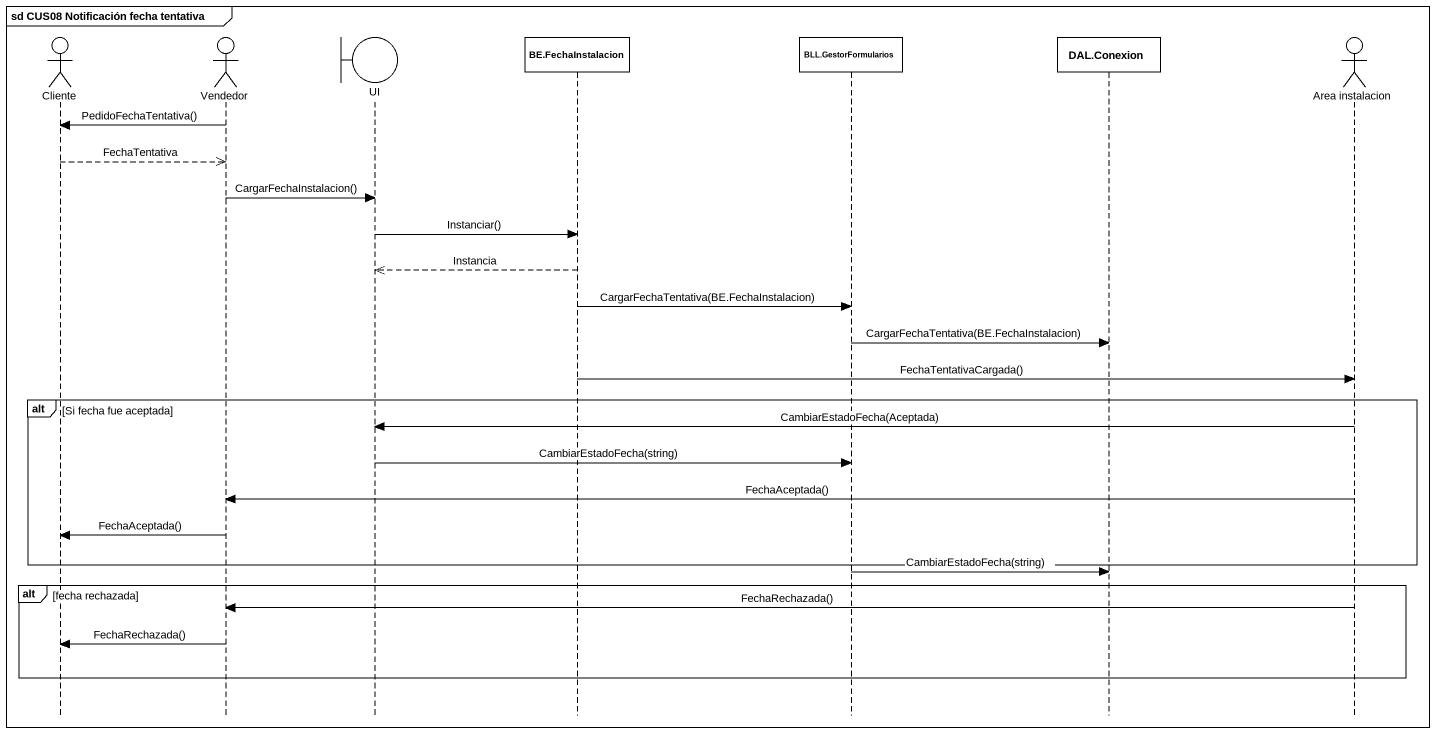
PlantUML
@startuml
mainframe sd CUS08 Notificación fecha tentativa
hide footbox
actor Cliente
actor Vendedor
boundary UI
participant "BE.FechaInstalacion" as BE_FechaInstalacion
participant "BLL.GestorFormularios" as BLL_GestorFormularios
participant "DAL.Conexion" as DAL_Conexion
actor "Area instalacion" as Area_instalacion

Vendedor -> Cliente : PedidoFechaTentativa()
Cliente -->> Vendedor : FechaTentativa
Vendedor -> UI : CargarFechaInstalacion()
UI -> BE_FechaInstalacion : Instanciar()
BE_FechaInstalacion -->> UI : Instancia
BE_FechaInstalacion -> BLL_GestorFormularios : CargarFechaTentativa(BE.FechaInstalacion)
BLL_GestorFormularios -> DAL_Conexion : CargarFechaTentativa(BE.FechaInstalacion)
BE_FechaInstalacion -> Area_instalacion : FechaTentativaCargada()
alt Si fecha fue aceptada
  Area_instalacion -> UI : CambiarEstadoFecha(Aceptada)
  UI -> BLL_GestorFormularios : CambiarEstadoFecha(string)
  Area_instalacion -> Vendedor : FechaAceptada()
  Vendedor -> Cliente : FechaAceptada()
end
BLL_GestorFormularios -> DAL_Conexion : CambiarEstadoFecha(string)
alt fecha rechazada
  Area_instalacion -> Vendedor : FechaRechazada()
  Vendedor -> Cliente : FechaRechazada()
end
@enduml
